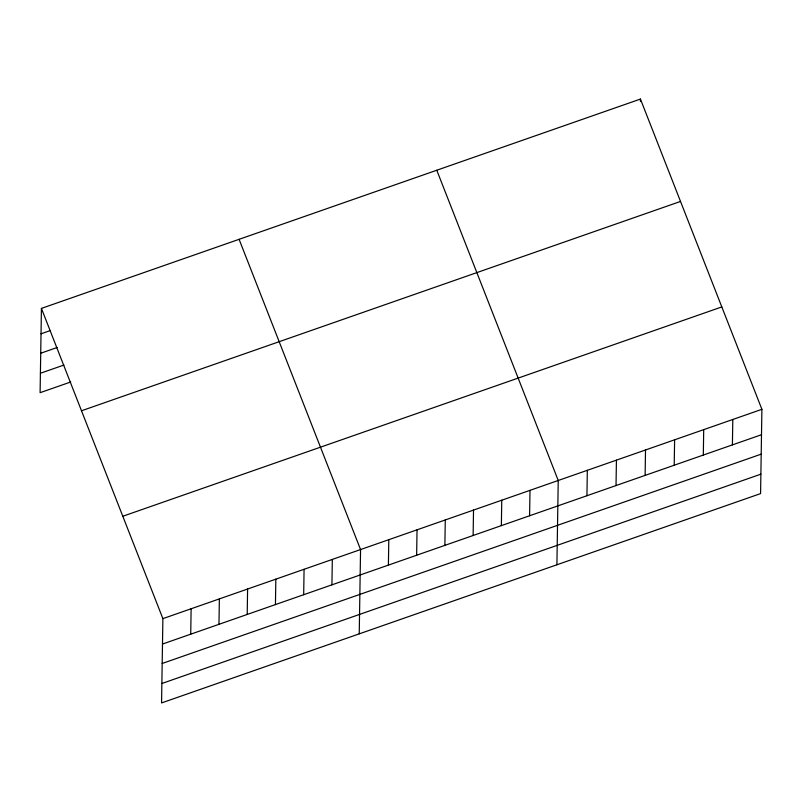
<?xml version="1.0" encoding="UTF-8"?>
<svg xmlns="http://www.w3.org/2000/svg" width="802" height="802" viewBox="0 0 802 802"><rect width="100%" height="100%" fill="white"/><g stroke="black" fill="none" stroke-linecap="round" stroke-linejoin="round"><path stroke-width="1.2" d="M41.423 308.399L162.886 618.633L161.563 702.933L760.577 493.601L761.9 409.311L640.437 99.067L41.423 308.399L40.1 392.689L70.696 382.003M190.726 634.182L191.127 608.768M218.966 624.317L219.367 598.904M247.206 614.442L247.597 589.029M275.447 604.578L275.838 579.164M303.677 594.713L304.078 569.29M331.918 584.838L332.319 559.425M359.236 633.851L360.559 549.56L239.096 239.317M388.399 565.109L388.8 539.686M416.639 555.235L417.04 529.821M444.879 545.37L445.28 519.957M473.12 535.495L473.521 510.082M501.36 525.631L501.751 500.217M529.601 515.766L529.992 490.343M556.909 564.778L558.232 480.478L436.779 170.245M586.934 495.726L587.325 470.313M616.026 485.561L616.427 460.147M640.407 101.493L640.437 99.067M645.119 475.396L645.52 449.972M674.211 465.22L674.612 439.807M703.314 455.055L703.705 429.641M732.406 444.889L732.807 419.476M41.022 333.812L50.436 330.524M40.722 353.241L57.193 347.487M40.401 373.261L63.939 365.04M81.503 410.774L680.517 201.442M122.806 516.257L721.82 306.925M162.886 618.633L761.9 409.311M162.485 644.056L761.499 434.724M162.174 663.485L761.198 454.153M161.864 683.504L760.877 474.172"/></g></svg>
